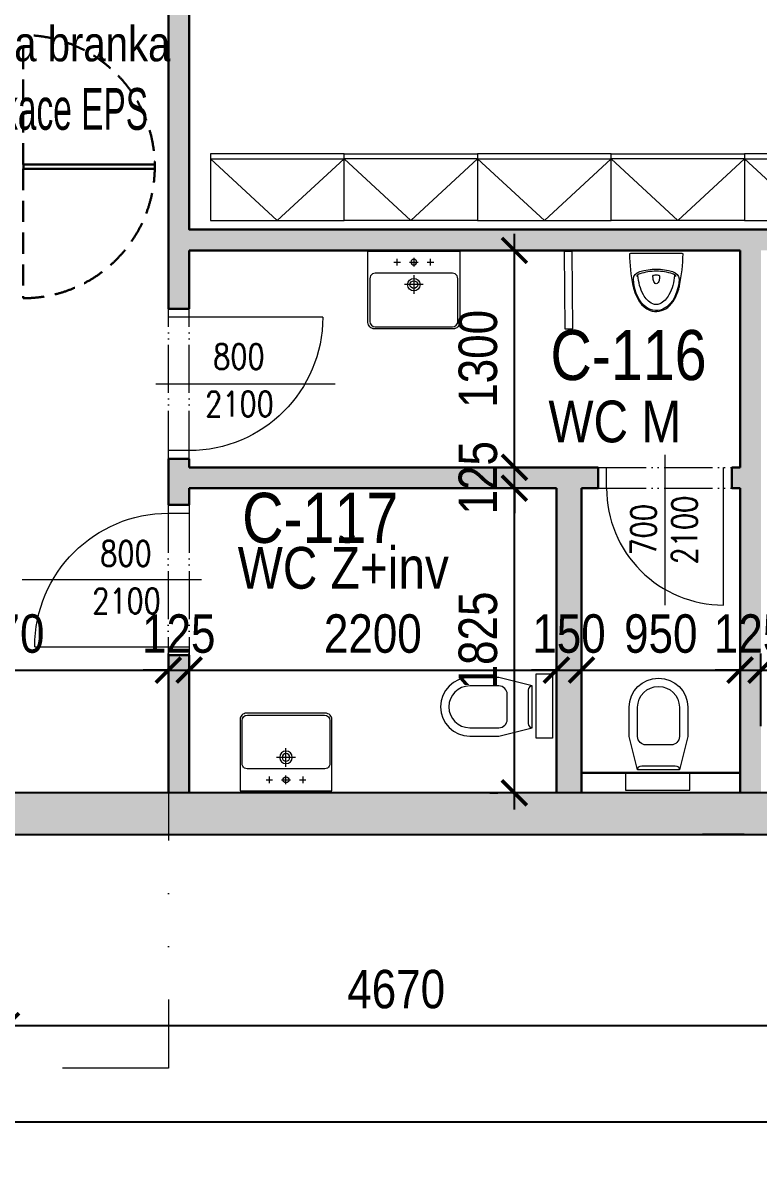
# Model space of a CAD drawing. Header units: millimetres. Extents: x 325046 to 1268204, y 1875583 to 2761998.
# Drawn here: x 939009 to 943416, y 2580573 to 2587504 of the extents above; entities that cross this region are included whole.
import ezdxf

# ---------------------------------------------------------------- set-up
doc = ezdxf.new("R2010")
doc.units = ezdxf.units.MM
doc.header["$LTSCALE"] = 100
doc.header["$PDMODE"] = 65
for name, pattern in [('ACAD_ISO05W100', [33, 24, -3, 0, -3, 0, -3]), ('ACAD_ISO10W100', [18.5, 12, -3, 0.5, -3]), ('DIVIDE', [31.75, 12.7, -6.35, 0, -6.35, 0, -6.35]), ('ČÁRKOVANÁ', [19.05, 12.7, -6.35])]:
    doc.linetypes.add(name, pattern=pattern)
for name, color, linetype, lineweight, true_color in [('DVEŘE - POPIS', 7, 'Continuous', 5, 0x008a22), ('INTERIÉR', 7, 'Continuous', 5, 0xa65930), ('otvory', 7, 'Continuous', 20, 0xb30000), ('PO - dveře a odolnosti', 7, 'Continuous', 9, 0xc51645), ('PŘÍČKY - SDK', 7, 'Continuous', 30, 0x6a1174), ('SANITA  - NOVÁ', 7, 'Continuous', 13, 0x3f3fde), ('TECH - Zóny', 7, 'DIVIDE', 15, 0x33843e)]:
    doc.layers.add(name, color=color, linetype=linetype, lineweight=lineweight, true_color=true_color)
for name, color, linetype in [('kóty 100', 5, 'Continuous'), ('PŘÍČKY - ZDĚNÉ', 4, 'Continuous'), ('ČÍSLO MÍSTNOSTI', 4, 'Continuous')]:
    doc.layers.add(name, color=color, linetype=linetype)
for name, color, linetype, lineweight in [('Objekty - osy', 5, 'ACAD_ISO10W100', 20), ('TURNIKETY', 1, 'Continuous', 30), ('ŠRAF-YTONG', 54, 'Continuous', 9)]:
    doc.layers.add(name, color=color, linetype=linetype, lineweight=lineweight)
doc.layers.add('POPIS MÍSTNOSTÍ', color=7, linetype='Continuous', true_color=0x072bf2)
doc.layers.add('ŠRAF - SDK', color=7, linetype='Continuous', true_color=0xfbe0ee)
doc.styles.add('ARIAL NARROW', font='ARIALN.TTF')
doc.styles.add('FSIMPLEX', font='simplex.shx')
doc.dimstyles.new('100', dxfattribs={"dimscale": 100, "dimtxt": 2.3, "dimasz": 1.5, "dimexe": 1, "dimexo": 4, "dimgap": 1, "dimtad": 1, "dimdec": 0, "dimzin": 0, "dimdsep": 46, "dimtxsty": 'ARIAL NARROW', "dimblk": 'ARCHTICK', "dimcen": 4, "dimdle": 1, "dimclrd": 256, "dimclre": 256, "dimclrt": 7, "dimadec": 0, "dimazin": 0, "dimtfac": 1, "dimtdec": 0, "dimtix": 1, "dimtofl": 0, "dimtmove": 0, "dimatfit": 2, "dimldrblk": 'OBLIQUE', "dimfxl": 1, "dimtolj": 1, "dimtzin": 0, "dimlwd": -1, "dimlwe": -1, "dimarcsym": 1})

# ---------------------------------------------------------------- blocks, each defined once
blk = doc.blocks.new('umyvadlo')
for points in [[(-80.5, -65), (-100, -65), (-119.5, -65)], [(-100, -84.5), (-100, -65), (-100, -45.5)], [(26.2, -65), (-26.2, -65)], [(0, -38.8), (0, -91.2)], [(119.5, -65), (100, -65), (80.5, -65)], [(100, -84.5), (100, -65), (100, -45.5)], [(-56.2, -200), (56.2, -200)], [(0, -143.8), (0, -256.2)]]:
    blk.add_lwpolyline(points)
for points in [[(275, 0), (275, 0), (-275, 0), (-275, 0)], [(-275, 0), (-275, 0), (-275, -418.8), (-275, -418.8)], [(275, -418.8), (275, -418.8), (275, 0), (275, 0)], [(-275, -418.8), (-275, -418.8), (-275, -427.1), (-275, -427.1)], [(-275, -427.1), (-274.5, -436.8), (-270.6, -446.1), (-263.9, -453.1)], [(-263.9, -453.1), (-256.6, -460.7), (-246.3, -465), (-235.7, -465)], [(-235.7, -465), (-235.7, -465), (0, -465), (0, -465)], [(0, -465), (0, -465), (235.7, -465), (235.7, -465)], [(235.7, -465), (246.2, -465), (256.6, -460.7), (263.9, -453.1)], [(263.9, -453.1), (270.6, -446.1), (274.5, -436.8), (275, -427.1)], [(275, -427.1), (275, -427.1), (275, -418.8), (275, -418.8)]]:
    blk.add_open_spline(points, degree=3)
for points, knots in [([(17.5, -65), (17.5, -55.3), (9.7, -47.5), (0, -47.5), (-9.7, -47.5), (-17.5, -55.3), (-17.5, -65), (-17.5, -74.7), (-9.7, -82.5), (0, -82.5), (9.7, -82.5), (17.5, -74.7), (17.5, -65)], [0, 0, 0, 0, 1, 1, 1, 2, 2, 2, 3, 3, 3, 4, 4, 4, 4]), ([(0, -453.3), (0, -453.3), (231, -453.3), (231, -453.3), (248.9, -453.3), (263.3, -438.4), (263.3, -420.6), (263.3, -420.6), (263.3, -170.8), (263.3, -170.8), (263.3, -170.8), (263.3, -164.8), (263.3, -164.8), (263.3, -158.4), (262.3, -152.5), (259, -147), (256.3, -142.6), (252.5, -138.7), (248.1, -135.9), (243.2, -132.8), (237.7, -131.5), (231.9, -131.4), (231.9, -131.4), (231.9, -131.4), (231.9, -131.4), (231.9, -131.4), (0, -131.4), (0, -131.4), (0, -131.4), (0, -131.4), (0, -131.4), (0, -131.4), (-231.9, -131.4), (-231.9, -131.4), (-231.9, -131.4), (-231.9, -131.4), (-231.9, -131.4), (-237.7, -131.5), (-243.2, -132.8), (-248.1, -135.9), (-252.5, -138.7), (-256.3, -142.6), (-259, -147), (-262.3, -152.5), (-263.3, -158.4), (-263.3, -164.8), (-263.3, -164.8), (-263.3, -170.8), (-263.3, -170.8), (-263.3, -170.8), (-263.3, -420.6), (-263.3, -420.6), (-263.3, -438.4), (-248.9, -453.3), (-231, -453.3), (-231, -453.3), (0, -453.3), (0, -453.3)], [0, 0, 0, 0, 1, 1, 1, 2, 2, 2, 3, 3, 3, 4, 4, 4, 5, 5, 5, 6, 6, 6, 7, 7, 7, 8, 8, 8, 9, 9, 9, 10, 10, 10, 11, 11, 11, 12, 12, 12, 13, 13, 13, 14, 14, 14, 15, 15, 15, 16, 16, 16, 17, 17, 17, 18, 18, 18, 19, 19, 19, 19]), ([(-37.5, -200), (-37.5, -179.3), (-20.7, -162.5), (0, -162.5), (20.7, -162.5), (37.5, -179.3), (37.5, -200), (37.5, -220.7), (20.7, -237.5), (0, -237.5), (-20.7, -237.5), (-37.5, -220.7), (-37.5, -200)], [0, 0, 0, 0, 1, 1, 1, 2, 2, 2, 3, 3, 3, 4, 4, 4, 4]), ([(-23, -200), (-23, -187.3), (-12.7, -177), (0, -177), (12.7, -177), (23, -187.3), (23, -200), (23, -212.7), (12.7, -223), (0, -223), (-12.7, -223), (-23, -212.7), (-23, -200)], [0, 0, 0, 0, 1, 1, 1, 2, 2, 2, 3, 3, 3, 4, 4, 4, 4])]:
    blk.add_open_spline(points, degree=3, knots=knots)
blk = doc.blocks.new('A$C2DFD14CC')
at = {"layer": 'otvory', "linetype": 'ACAD_ISO05W100', "ltscale": 0.12}
for p, q in [((75, 0), (75, 800)), ((200, 0), (200, 800))]:
    blk.add_line(p, q, dxfattribs=at)
at = {"layer": 'otvory'}
for p, q in [((900, 750), (75, 750)), ((200, 50), (75, 50))]:
    blk.add_line(p, q, dxfattribs=at)
at = {"layer": 'otvory', "ltscale": 2, "transparency": 33554687}
blk.add_line((0, 400), (900, 400), dxfattribs=at)
blk.add_arc((200, 750), 700, 270, 0, dxfattribs=at)
blk = doc.blocks.new('A$C32F32A5B')
at = {"layer": 'SANITA  - NOVÁ', "ltscale": 2, "transparency": 33554687}
for p, q in [((0, 0), (0, 98.3)), ((0, 98.3), (386.6, 98.3)), ((386.6, 98.3), (386.6, 0)), ((386.6, 0), (0, 0))]:
    blk.add_line(p, q, dxfattribs=at)
for points in [[(313.1, 120.8), (363.1, 320.8), (363.1, 495.8, 1), (13.1, 495.8), (13.1, 320.8), (63.1, 120.8)], [(113.1, 270.8), (263.1, 270.8, 0.41), (313.1, 320.8), (313.1, 495.8, 1), (63.1, 495.8), (63.1, 320.8, 0.41), (113.1, 270.8)], [(63.1, 120.8), (313.1, 120.8, 0.41), (288.1, 145.8), (88.1, 145.8, 0.41), (63.1, 120.8)]]:
    blk.add_lwpolyline(points, format="xyb", dxfattribs=at)
blk = doc.blocks.new('A$C2DA8013F')
at = {"layer": 'otvory'}
for p, q in [((74.6, 850), (999.6, 850)), ((874.6, 50), (999.6, 50))]:
    blk.add_line(p, q, dxfattribs=at)
at = {"layer": 'otvory', "linetype": 'ACAD_ISO05W100', "ltscale": 0.12}
for p, q in [((874.6, 0), (874.6, 900)), ((999.6, 0), (999.6, 900))]:
    blk.add_line(p, q, dxfattribs=at)
at = {"layer": 'otvory', "ltscale": 2, "transparency": 33554687}
blk.add_line((1073.7, 450), (0, 450), dxfattribs=at)
blk.add_arc((874.6, 850), 800, 180, 270, dxfattribs=at)
blk = doc.blocks.new('pisoir')
for points, knots in [([(154.6, 0), (154.6, 0), (160.5, -3), (160.5, -3), (159, -67.2), (152.7, -131.2), (139.5, -194.1), (138.1, -200.9), (136.4, -207.8), (134.4, -214.5), (122.2, -255.1), (102.7, -297), (68.6, -323.8), (38.6, -347.2), (-1.4, -354.8), (-37.3, -341.4), (-90.4, -321.6), (-119, -265.7), (-134.3, -214.5), (-136.3, -207.8), (-138.1, -200.9), (-139.5, -194.1), (-152.7, -131.2), (-159, -67.2), (-160.5, -3), (-160.5, -3), (-154.5, 0), (-154.5, 0), (-154.5, 0), (154.6, 0), (154.6, 0)], [0, 0, 0, 0, 1, 1, 1, 2, 2, 2, 3, 3, 3, 4, 4, 4, 5, 5, 5, 6, 6, 6, 7, 7, 7, 8, 8, 8, 9, 9, 9, 10, 10, 10, 10]), ([(-137, -154), (-133.8, -210.8), (-115.3, -272), (-72.8, -311.9), (-42.2, -340.8), (0.3, -353), (39.7, -334.8), (105.8, -304.2), (133.2, -221.6), (137, -154), (137, -154), (137, -152.2), (137, -152.2), (137, -133.4), (121.5, -116.4), (97.7, -109), (33.9, -89.2), (-33.9, -89.2), (-97.7, -109), (-121.5, -116.4), (-137, -133.4), (-137, -152.2), (-137, -152.2), (-137, -154), (-137, -154)], [0, 0, 0, 0, 1, 1, 1, 2, 2, 2, 3, 3, 3, 4, 4, 4, 5, 5, 5, 6, 6, 6, 7, 7, 7, 8, 8, 8, 8]), ([(118.5, -138.4), (114.4, -130.6), (106.4, -125.6), (98.3, -122.9), (67.1, -112.5), (33.6, -107.3), (0, -107.3), (-33.6, -107.3), (-67.1, -112.5), (-98.3, -122.9), (-106.4, -125.6), (-114.4, -130.6), (-118.5, -138.4)], [0, 0, 0, 0, 1, 1, 1, 2, 2, 2, 3, 3, 3, 4, 4, 4, 4]), ([(109.7, -131.3), (106.6, -171.9), (96.8, -212.6), (76.4, -248.1), (63.5, -270.6), (45.3, -292.5), (20.7, -302.4), (13.7, -305.2), (6.8, -306.4), (0, -306.3), (-6.8, -306.4), (-13.7, -305.2), (-20.7, -302.4), (-45.3, -292.5), (-63.5, -270.6), (-76.4, -248.1), (-96.8, -212.6), (-106.6, -171.9), (-109.7, -131.3)], [0, 0, 0, 0, 1, 1, 1, 2, 2, 2, 3, 3, 3, 4, 4, 4, 5, 5, 5, 6, 6, 6, 6]), ([(-11.6, -129.7), (-15.3, -129.9), (-18.4, -132.2), (-19.6, -135.8), (-19.6, -135.8), (-19.9, -138.3), (-19.9, -138.3), (-19.8, -139.7), (-19.8, -141.1), (-19.7, -142.6), (-19.3, -149.1), (-18.4, -155.6), (-16.7, -161.9), (-14.7, -169.7), (-9.8, -181.5), (-0.1, -181.9), (9.5, -181.5), (14.7, -169.8), (16.7, -161.9), (18.4, -155.6), (19.3, -149.1), (19.7, -142.6), (19.8, -141), (19.9, -139.4), (19.9, -137.8), (19.9, -137.8), (19.5, -135.1), (19.5, -135.1), (18.3, -131.9), (15.4, -130.1), (12.1, -129.7), (12.1, -129.7), (12.1, -129.7), (12.1, -129.7), (4.2, -129.6), (-3.7, -129.6), (-11.6, -129.7), (-11.6, -129.7), (-11.6, -129.7), (-11.6, -129.7)], [0, 0, 0, 0, 1, 1, 1, 2, 2, 2, 3, 3, 3, 4, 4, 4, 5, 5, 5, 6, 6, 6, 7, 7, 7, 8, 8, 8, 9, 9, 9, 10, 10, 10, 11, 11, 11, 12, 12, 12, 13, 13, 13, 13])]:
    blk.add_open_spline(points, degree=3, knots=knots)
blk = doc.blocks.new('_ARCHTICK')
at = {"color": 0, "linetype": 'ByBlock', "const_width": 0.15}
blk.add_lwpolyline([(-0.5, -0.5), (0.5, 0.5)], dxfattribs=at)
blk = doc.blocks.new('*D1193')
at = {"layer": 'Defpoints', "color": 0, "linetype": 'ByBlock', "ltscale": 100, "transparency": 16777216}
for p in [(910448.7, 2582417), (946328.7, 2582417), (910448.7, 2580919.4)]:
    blk.add_point(p, dxfattribs=at)
at = {"layer": 'kóty 100', "linetype": 'ByBlock', "ltscale": 100, "transparency": 16777216}
for p, q in [((910448.7, 2582017), (910448.7, 2580819.4)), ((946328.7, 2582017), (946328.7, 2580819.4)), ((946428.7, 2580919.4), (910348.7, 2580919.4))]:
    blk.add_line(p, q, dxfattribs=at)
at = {"layer": 'kóty 100', "linetype": 'ByBlock', "ltscale": 100, "transparency": 16777216, "xscale": 150, "yscale": 150, "zscale": 150, "rotation": 180}
blk.add_blockref('_ARCHTICK', (910448.7, 2580919.4), dxfattribs=at)
at = {"layer": 'kóty 100', "linetype": 'ByBlock', "ltscale": 100, "transparency": 16777216, "xscale": 150, "yscale": 150, "zscale": 150}
blk.add_blockref('_ARCHTICK', (946328.7, 2580919.4), dxfattribs=at)
at = {"layer": 'kóty 100', "color": 7, "linetype": 'ByBlock', "ltscale": 100, "transparency": 16777216, "insert": (928388.7, 2581136.8), "char_height": 230, "attachment_point": 5, "style": 'ARIAL NARROW'}
blk.add_mtext('\\A1;35880', dxfattribs=at)
blk = doc.blocks.new('_Oblique')
at = {"color": 0, "lineweight": -2}
blk.add_line((-0.5, -0.5), (0.5, 0.5), dxfattribs=at)
blk = doc.blocks.new('*D1208')
at = {"layer": 'Defpoints', "color": 0, "linetype": 'ByBlock', "ltscale": 100, "transparency": 16777216}
for p in [(938908.7, 2582417), (943578.7, 2582417), (943578.7, 2581497.5)]:
    blk.add_point(p, dxfattribs=at)
at = {"layer": 'kóty 100', "linetype": 'ByBlock', "ltscale": 100, "transparency": 16777216}
for p, q in [((938908.7, 2582017), (938908.7, 2581397.5)), ((943578.7, 2582017), (943578.7, 2581397.5)), ((938808.7, 2581497.5), (943678.7, 2581497.5))]:
    blk.add_line(p, q, dxfattribs=at)
at = {"layer": 'kóty 100', "linetype": 'ByBlock', "ltscale": 100, "transparency": 16777216, "xscale": 150, "yscale": 150, "zscale": 150, "rotation": 180}
blk.add_blockref('_ARCHTICK', (938908.7, 2581497.5), dxfattribs=at)
at = {"layer": 'kóty 100', "linetype": 'ByBlock', "ltscale": 100, "transparency": 16777216, "xscale": 150, "yscale": 150, "zscale": 150}
blk.add_blockref('_ARCHTICK', (943578.7, 2581497.5), dxfattribs=at)
at = {"layer": 'kóty 100', "color": 7, "linetype": 'ByBlock', "ltscale": 100, "transparency": 16777216, "insert": (941243.7, 2581715), "char_height": 230, "attachment_point": 5, "style": 'ARIAL NARROW'}
blk.add_mtext('\\A1;4670', dxfattribs=at)
blk = doc.blocks.new('*D1305')
at = {"layer": 'Defpoints', "color": 0, "linetype": 'ByBlock', "ltscale": 100, "transparency": 16777216}
for p in [(939878.7, 2583627.8), (937808.7, 2582892.7), (939878.7, 2582892.7)]:
    blk.add_point(p, dxfattribs=at)
at = {"layer": 'kóty 100', "linetype": 'ByBlock', "ltscale": 100, "transparency": 16777216}
for p, q in [((937808.7, 2583292.7), (937808.7, 2583727.8)), ((939878.7, 2583292.7), (939878.7, 2583727.8)), ((937708.7, 2583627.8), (939978.7, 2583627.8))]:
    blk.add_line(p, q, dxfattribs=at)
at = {"layer": 'kóty 100', "linetype": 'ByBlock', "ltscale": 100, "transparency": 16777216, "xscale": 150, "yscale": 150, "zscale": 150, "rotation": 180}
blk.add_blockref('_ARCHTICK', (937808.7, 2583627.8), dxfattribs=at)
at = {"layer": 'kóty 100', "linetype": 'ByBlock', "ltscale": 100, "transparency": 16777216, "xscale": 150, "yscale": 150, "zscale": 150}
blk.add_blockref('_ARCHTICK', (939878.7, 2583627.8), dxfattribs=at)
at = {"layer": 'kóty 100', "color": 7, "linetype": 'ByBlock', "ltscale": 100, "transparency": 16777216, "insert": (938843.7, 2583845.2), "char_height": 230, "attachment_point": 5, "style": 'ARIAL NARROW'}
blk.add_mtext('\\A1;2070', dxfattribs=at)
blk = doc.blocks.new('*D1306')
at = {"layer": 'Defpoints', "color": 0, "linetype": 'ByBlock', "ltscale": 100, "transparency": 16777216}
for p in [(940003.7, 2583627.8), (939878.7, 2582892.7), (940003.7, 2582892.7)]:
    blk.add_point(p, dxfattribs=at)
at = {"layer": 'kóty 100', "linetype": 'ByBlock', "ltscale": 100, "transparency": 16777216}
for p, q in [((939878.7, 2583292.7), (939878.7, 2583727.8)), ((940003.7, 2583292.7), (940003.7, 2583727.8)), ((939878.7, 2583627.8), (939728.7, 2583627.8)), ((940003.7, 2583627.8), (940153.7, 2583627.8))]:
    blk.add_line(p, q, dxfattribs=at)
at = {"layer": 'kóty 100', "linetype": 'ByBlock', "ltscale": 100, "transparency": 16777216, "xscale": 150, "yscale": 150, "zscale": 150}
blk.add_blockref('_ARCHTICK', (939878.7, 2583627.8), dxfattribs=at)
at = {"layer": 'kóty 100', "linetype": 'ByBlock', "ltscale": 100, "transparency": 16777216, "xscale": 150, "yscale": 150, "zscale": 150, "rotation": 180}
blk.add_blockref('_ARCHTICK', (940003.7, 2583627.8), dxfattribs=at)
at = {"layer": 'kóty 100', "color": 7, "linetype": 'ByBlock', "ltscale": 100, "transparency": 16777216, "insert": (939941.2, 2583845.2), "char_height": 230, "attachment_point": 5, "style": 'ARIAL NARROW'}
blk.add_mtext('\\A1;125', dxfattribs=at)
blk = doc.blocks.new('*D1307')
at = {"layer": 'Defpoints', "color": 0, "linetype": 'ByBlock', "ltscale": 100, "transparency": 16777216}
for p in [(942203.7, 2583627.8), (940003.7, 2582892.7), (942203.7, 2582892.7)]:
    blk.add_point(p, dxfattribs=at)
at = {"layer": 'kóty 100', "linetype": 'ByBlock', "ltscale": 100, "transparency": 16777216}
for p, q in [((940003.7, 2583292.7), (940003.7, 2583727.8)), ((942203.7, 2583292.7), (942203.7, 2583727.8)), ((939903.7, 2583627.8), (942303.7, 2583627.8))]:
    blk.add_line(p, q, dxfattribs=at)
at = {"layer": 'kóty 100', "linetype": 'ByBlock', "ltscale": 100, "transparency": 16777216, "xscale": 150, "yscale": 150, "zscale": 150, "rotation": 180}
blk.add_blockref('_ARCHTICK', (940003.7, 2583627.8), dxfattribs=at)
at = {"layer": 'kóty 100', "linetype": 'ByBlock', "ltscale": 100, "transparency": 16777216, "xscale": 150, "yscale": 150, "zscale": 150}
blk.add_blockref('_ARCHTICK', (942203.7, 2583627.8), dxfattribs=at)
at = {"layer": 'kóty 100', "color": 7, "linetype": 'ByBlock', "ltscale": 100, "transparency": 16777216, "insert": (941103.7, 2583845.2), "char_height": 230, "attachment_point": 5, "style": 'ARIAL NARROW'}
blk.add_mtext('\\A1;2200', dxfattribs=at)
blk = doc.blocks.new('*D1308')
at = {"layer": 'Defpoints', "color": 0, "linetype": 'ByBlock', "ltscale": 100, "transparency": 16777216}
for p in [(942353.7, 2583627.8), (942203.7, 2582892.7), (942353.7, 2582892.7)]:
    blk.add_point(p, dxfattribs=at)
at = {"layer": 'kóty 100', "linetype": 'ByBlock', "ltscale": 100, "transparency": 16777216}
for p, q in [((942203.7, 2583292.7), (942203.7, 2583727.8)), ((942353.7, 2583292.7), (942353.7, 2583727.8)), ((942203.7, 2583627.8), (942053.7, 2583627.8)), ((942353.7, 2583627.8), (942503.7, 2583627.8))]:
    blk.add_line(p, q, dxfattribs=at)
at = {"layer": 'kóty 100', "linetype": 'ByBlock', "ltscale": 100, "transparency": 16777216, "xscale": 150, "yscale": 150, "zscale": 150}
blk.add_blockref('_ARCHTICK', (942203.7, 2583627.8), dxfattribs=at)
at = {"layer": 'kóty 100', "linetype": 'ByBlock', "ltscale": 100, "transparency": 16777216, "xscale": 150, "yscale": 150, "zscale": 150, "rotation": 180}
blk.add_blockref('_ARCHTICK', (942353.7, 2583627.8), dxfattribs=at)
at = {"layer": 'kóty 100', "color": 7, "linetype": 'ByBlock', "ltscale": 100, "transparency": 16777216, "insert": (942278.7, 2583845.2), "char_height": 230, "attachment_point": 5, "style": 'ARIAL NARROW'}
blk.add_mtext('\\A1;150', dxfattribs=at)
blk = doc.blocks.new('*D1309')
at = {"layer": 'Defpoints', "color": 0, "linetype": 'ByBlock', "ltscale": 100, "transparency": 16777216}
for p in [(943303.7, 2583627.8), (942353.7, 2582892.7), (943303.7, 2582892.7)]:
    blk.add_point(p, dxfattribs=at)
at = {"layer": 'kóty 100', "linetype": 'ByBlock', "ltscale": 100, "transparency": 16777216}
for p, q in [((942353.7, 2583292.7), (942353.7, 2583727.8)), ((943303.7, 2583292.7), (943303.7, 2583727.8)), ((942253.7, 2583627.8), (943403.7, 2583627.8))]:
    blk.add_line(p, q, dxfattribs=at)
at = {"layer": 'kóty 100', "linetype": 'ByBlock', "ltscale": 100, "transparency": 16777216, "xscale": 150, "yscale": 150, "zscale": 150, "rotation": 180}
blk.add_blockref('_ARCHTICK', (942353.7, 2583627.8), dxfattribs=at)
at = {"layer": 'kóty 100', "linetype": 'ByBlock', "ltscale": 100, "transparency": 16777216, "xscale": 150, "yscale": 150, "zscale": 150}
blk.add_blockref('_ARCHTICK', (943303.7, 2583627.8), dxfattribs=at)
at = {"layer": 'kóty 100', "color": 7, "linetype": 'ByBlock', "ltscale": 100, "transparency": 16777216, "insert": (942828.7, 2583845.2), "char_height": 230, "attachment_point": 5, "style": 'ARIAL NARROW'}
blk.add_mtext('\\A1;950', dxfattribs=at)
blk = doc.blocks.new('*D1310')
at = {"layer": 'Defpoints', "color": 0, "linetype": 'ByBlock', "ltscale": 100, "transparency": 16777216}
for p in [(943428.7, 2583627.8), (943303.7, 2582892.7), (943428.7, 2582892.7)]:
    blk.add_point(p, dxfattribs=at)
at = {"layer": 'kóty 100', "linetype": 'ByBlock', "ltscale": 100, "transparency": 16777216}
for p, q in [((943303.7, 2583292.7), (943303.7, 2583727.8)), ((943428.7, 2583292.7), (943428.7, 2583727.8)), ((943303.7, 2583627.8), (943153.7, 2583627.8)), ((943428.7, 2583627.8), (943578.7, 2583627.8))]:
    blk.add_line(p, q, dxfattribs=at)
at = {"layer": 'kóty 100', "linetype": 'ByBlock', "ltscale": 100, "transparency": 16777216, "xscale": 150, "yscale": 150, "zscale": 150}
blk.add_blockref('_ARCHTICK', (943303.7, 2583627.8), dxfattribs=at)
at = {"layer": 'kóty 100', "linetype": 'ByBlock', "ltscale": 100, "transparency": 16777216, "xscale": 150, "yscale": 150, "zscale": 150, "rotation": 180}
blk.add_blockref('_ARCHTICK', (943428.7, 2583627.8), dxfattribs=at)
at = {"layer": 'kóty 100', "color": 7, "linetype": 'ByBlock', "ltscale": 100, "transparency": 16777216, "insert": (943366.2, 2583845.2), "char_height": 230, "attachment_point": 5, "style": 'ARIAL NARROW'}
blk.add_mtext('\\A1;125', dxfattribs=at)
blk = doc.blocks.new('*D1311')
at = {"layer": 'Defpoints', "color": 0, "linetype": 'ByBlock', "ltscale": 100, "transparency": 16777216}
for p in [(946078.7, 2583627.8), (946078.7, 2583142.7), (943428.7, 2582892.7)]:
    blk.add_point(p, dxfattribs=at)
at = {"layer": 'kóty 100', "linetype": 'ByBlock', "ltscale": 100, "transparency": 16777216}
for p, q in [((943428.7, 2583292.7), (943428.7, 2583727.8)), ((946078.7, 2583542.7), (946078.7, 2583727.8)), ((943328.7, 2583627.8), (946178.7, 2583627.8))]:
    blk.add_line(p, q, dxfattribs=at)
at = {"layer": 'kóty 100', "linetype": 'ByBlock', "ltscale": 100, "transparency": 16777216, "xscale": 150, "yscale": 150, "zscale": 150, "rotation": 180}
blk.add_blockref('_ARCHTICK', (943428.7, 2583627.8), dxfattribs=at)
at = {"layer": 'kóty 100', "linetype": 'ByBlock', "ltscale": 100, "transparency": 16777216, "xscale": 150, "yscale": 150, "zscale": 150}
blk.add_blockref('_ARCHTICK', (946078.7, 2583627.8), dxfattribs=at)
at = {"layer": 'kóty 100', "color": 7, "linetype": 'ByBlock', "ltscale": 100, "transparency": 16777216, "insert": (944753.7, 2583845.2), "char_height": 230, "attachment_point": 5, "style": 'ARIAL NARROW'}
blk.add_mtext('\\A1;2650', dxfattribs=at)
blk = doc.blocks.new('*D1316')
at = {"layer": 'Defpoints', "color": 0, "linetype": 'ByBlock', "ltscale": 100, "transparency": 16777216}
for p in [(941951.7, 2584717.7), (942203.7, 2584717.7), (942203.7, 2582892.7)]:
    blk.add_point(p, dxfattribs=at)
at = {"layer": 'kóty 100', "linetype": 'ByBlock', "ltscale": 100, "transparency": 16777216}
for p, q in [((941951.7, 2582792.7), (941951.7, 2584817.7)), ((941803.7, 2584717.7), (941851.7, 2584717.7)), ((941803.7, 2582892.7), (941851.7, 2582892.7))]:
    blk.add_line(p, q, dxfattribs=at)
at = {"layer": 'kóty 100', "linetype": 'ByBlock', "ltscale": 100, "transparency": 16777216, "xscale": 150, "yscale": 150, "zscale": 150}
for p, rotation in [((941951.7, 2584717.7), 90), ((941951.7, 2582892.7), 270)]:
    blk.add_blockref('_ARCHTICK', p, dxfattribs=dict(at, rotation=rotation))
at = {"layer": 'kóty 100', "color": 7, "linetype": 'ByBlock', "ltscale": 100, "transparency": 16777216, "insert": (941734.3, 2583805.2), "char_height": 230, "attachment_point": 5, "rotation": 90, "style": 'ARIAL NARROW'}
blk.add_mtext('\\A1;1825', dxfattribs=at)
blk = doc.blocks.new('*D1317')
at = {"layer": 'Defpoints', "color": 0, "linetype": 'ByBlock', "ltscale": 100, "transparency": 16777216}
for p in [(941951.7, 2584842.7), (942453.7, 2584842.7), (942203.7, 2584717.7)]:
    blk.add_point(p, dxfattribs=at)
at = {"layer": 'kóty 100', "linetype": 'ByBlock', "ltscale": 100, "transparency": 16777216}
for p, q in [((941951.7, 2584842.7), (941951.7, 2584992.7)), ((942053.7, 2584842.7), (941851.7, 2584842.7)), ((941803.7, 2584717.7), (941851.7, 2584717.7)), ((941951.7, 2584717.7), (941951.7, 2584567.7))]:
    blk.add_line(p, q, dxfattribs=at)
at = {"layer": 'kóty 100', "linetype": 'ByBlock', "ltscale": 100, "transparency": 16777216, "xscale": 150, "yscale": 150, "zscale": 150}
for p, rotation in [((941951.7, 2584842.7), 270), ((941951.7, 2584717.7), 90)]:
    blk.add_blockref('_ARCHTICK', p, dxfattribs=dict(at, rotation=rotation))
at = {"layer": 'kóty 100', "color": 7, "linetype": 'ByBlock', "ltscale": 100, "transparency": 16777216, "insert": (941734.3, 2584780.2), "char_height": 230, "attachment_point": 5, "rotation": 90, "style": 'ARIAL NARROW'}
blk.add_mtext('\\A1;125', dxfattribs=at)
blk = doc.blocks.new('*D1318')
at = {"layer": 'Defpoints', "color": 0, "linetype": 'ByBlock', "ltscale": 100, "transparency": 16777216}
for p in [(941951.7, 2586142.6), (943303.7, 2586142.6), (942453.7, 2584842.7)]:
    blk.add_point(p, dxfattribs=at)
at = {"layer": 'kóty 100', "linetype": 'ByBlock', "ltscale": 100, "transparency": 16777216}
for p, q in [((941951.7, 2584742.7), (941951.7, 2586242.6)), ((942903.7, 2586142.6), (941851.7, 2586142.6)), ((942053.7, 2584842.7), (941851.7, 2584842.7))]:
    blk.add_line(p, q, dxfattribs=at)
at = {"layer": 'kóty 100', "linetype": 'ByBlock', "ltscale": 100, "transparency": 16777216, "xscale": 150, "yscale": 150, "zscale": 150}
for p, rotation in [((941951.7, 2586142.6), 90), ((941951.7, 2584842.7), 270)]:
    blk.add_blockref('_ARCHTICK', p, dxfattribs=dict(at, rotation=rotation))
at = {"layer": 'kóty 100', "color": 7, "linetype": 'ByBlock', "ltscale": 100, "transparency": 16777216, "insert": (941734.3, 2585492.7), "char_height": 230, "attachment_point": 5, "rotation": 90, "style": 'ARIAL NARROW'}
blk.add_mtext('\\A1;1300', dxfattribs=at)

msp = doc.modelspace()

# ---------------------------------------------------------------- hatches: boundary and pattern name
at = {"layer": 'ŠRAF - SDK', "ltscale": 100}
h = msp.add_hatch(color=256, dxfattribs=at)
h.dxf.hatch_style = 1
h.paths.add_polyline_path([(940003.7, 2586267.6), (940003.7, 2588817.7), (939878.7, 2588817.7), (939878.7, 2585792.7), (940003.7, 2585792.7), (940003.7, 2586142.6), (943303.7, 2586142.6), (943303.7, 2584842.7), (943253.7, 2584842.7), (943253.7, 2584717.7), (943303.7, 2584717.7), (943303.7, 2582892.7), (943328.7, 2582892.7), (943428.7, 2582892.7), (943428.7, 2586142.6), (946078.7, 2586142.6), (946078.7, 2586267.6)])
h.paths.add_polyline_path([(942203.7, 2584717.7), (942203.7, 2582892.7), (942353.7, 2582892.7), (942353.7, 2584717.7), (942453.7, 2584717.7), (942453.7, 2584842.7), (940003.7, 2584842.7), (940003.7, 2584892.7), (939878.7, 2584892.7), (939878.7, 2584617.7), (940003.7, 2584617.7), (940003.7, 2584717.7)])
h.paths.add_polyline_path([(940003.7, 2583717.7), (939878.7, 2583717.7), (939878.7, 2582892.7), (940003.7, 2582892.7)])
at = {"layer": 'ŠRAF-YTONG', "linetype": 'ByBlock', "ltscale": 100, "true_color": 0x919191}
h = msp.add_hatch(color=252, dxfattribs=at)
h.dxf.hatch_style = 1
h.paths.add_polyline_path([(946078.7, 2589842.7), (946328.7, 2589842.7), (946328.7, 2590642.7), (946078.7, 2590642.7)])
h.paths.add_polyline_path([(946328.7, 2588842.7), (946078.7, 2588842.7), (946078.7, 2587667.6), (946328.7, 2587667.6)])
h.paths.add_polyline_path([(946328.7, 2586767.6), (946078.7, 2586767.6), (946078.7, 2583142.7), (946328.7, 2583142.7)])
h.paths.add_polyline_path([(945578.7, 2582892.7), (945578.7, 2582642.7), (945828.7, 2582642.7), (945828.7, 2582892.7)])
h.paths.add_polyline_path([(944828.7, 2582642.7), (944828.7, 2582892.7), (944578.7, 2582892.7), (944578.7, 2582642.7)])
h.paths.add_polyline_path([(938908.7, 2582892.7), (938908.7, 2582642.7), (943578.7, 2582642.7), (943578.7, 2582892.7)])
h.paths.add_polyline_path([(937908.7, 2582642.7), (937908.7, 2582892.7), (934328.7, 2582892.7), (934328.7, 2582642.7)])
h.paths.add_polyline_path([(933578.7, 2582892.7), (933578.7, 2582642.7), (933828.7, 2582642.7), (933828.7, 2582892.7)])
h.paths.add_polyline_path([(927903.7, 2582892.7), (927903.7, 2582642.7), (932578.7, 2582642.7), (932578.7, 2582892.7)])
h.paths.add_polyline_path([(927003.7, 2582642.7), (927003.7, 2582892.7), (922328.7, 2582892.7), (922328.7, 2582642.7)])
h.paths.add_polyline_path([(921828.7, 2582642.7), (921828.7, 2582892.7), (917153.7, 2582892.7), (917153.7, 2582642.7)])
h.paths.add_polyline_path([(916253.7, 2582642.7), (916253.7, 2582892.7), (911598.7, 2582892.7), (911598.7, 2582642.7), (911828.7, 2582642.7)])
h.paths.add_polyline_path([(910448.7, 2582642.7), (910598.7, 2582642.7), (910598.7, 2582892.7), (910448.7, 2582892.7)])

# ---------------------------------------------------------------- linework, layer by layer
at = {"layer": 'INTERIÉR'}
for points in [[(940131.3, 2586722), (940131.3, 2586321.9), (940931.3, 2586321.9), (940931.3, 2586722)], [(941731.2, 2586722), (941731.2, 2586321.9), (940931.3, 2586321.9), (940931.3, 2586722)], [(941731.2, 2586722), (941731.2, 2586321.9), (942531.2, 2586321.9), (942531.2, 2586722)], [(943331.1, 2586722), (943331.1, 2586321.9), (942531.2, 2586321.9), (942531.2, 2586722)], [(943331.1, 2586722), (943331.1, 2586321.9), (944131, 2586321.9), (944131, 2586722)]]:
    msp.add_lwpolyline(points, close=True, dxfattribs=at)
for points in [[(940131.3, 2586692), (940931.3, 2586691.9), (940531.3, 2586321.9), (940131.3, 2586692)], [(941731.2, 2586692), (940931.3, 2586691.9), (941331.3, 2586321.9), (941731.2, 2586692)], [(941731.2, 2586692), (942531.2, 2586691.9), (942131.2, 2586321.9), (941731.2, 2586692)], [(943331.1, 2586692), (942531.2, 2586691.9), (942931.2, 2586321.9), (943331.1, 2586692)], [(943331.1, 2586692), (944131, 2586691.9), (943731, 2586321.9), (943331.1, 2586692)]]:
    msp.add_lwpolyline(points, dxfattribs=at)
at = {"layer": 'Objekty - osy', "ltscale": 0.5}
msp.add_lwpolyline([(908279.2, 2582892.7), (947078.7, 2582892.7)], dxfattribs=at)
at = {"layer": 'PŘÍČKY - SDK'}
for p, q in [((939878.7, 2588817.7), (939878.7, 2585792.7)), ((943303.7, 2586142.6), (940003.7, 2586142.6)), ((942453.7, 2584842.7), (940003.7, 2584842.7)), ((940003.7, 2584617.7), (940003.7, 2584717.7)), ((942203.7, 2584717.7), (940003.7, 2584717.7)), ((943303.7, 2584717.7), (943253.7, 2584717.7)), ((943303.7, 2584717.7), (943303.7, 2582892.7)), ((939878.7, 2584617.7), (940003.7, 2584617.7)), ((940003.7, 2583717.7), (939878.7, 2583717.7)), ((939878.7, 2583717.7), (939878.7, 2582892.7)), ((940003.7, 2582892.7), (940003.7, 2583717.7)), ((943303.7, 2583012.7), (942353.7, 2583012.7))]:
    msp.add_line(p, q, dxfattribs=at)
at = {"layer": 'PŘÍČKY - SDK', "ltscale": 100}
for p, q in [((940003.7, 2585792.7), (940003.7, 2586142.6)), ((943303.7, 2584842.7), (943303.7, 2586142.6)), ((940003.7, 2585792.7), (939878.7, 2585792.7)), ((940003.7, 2584892.7), (939878.7, 2584892.7)), ((939878.7, 2584892.7), (939878.7, 2584617.7)), ((940003.7, 2584842.7), (940003.7, 2584892.7)), ((942453.7, 2584842.7), (942453.7, 2584717.7)), ((943253.7, 2584842.7), (943253.7, 2584717.7)), ((943253.7, 2584842.7), (943303.7, 2584842.7)), ((942453.7, 2584717.7), (942353.7, 2584717.7))]:
    msp.add_line(p, q, dxfattribs=at)
at = {"layer": 'PŘÍČKY - SDK'}
for points in [[(940003.7, 2588817.7), (940003.7, 2586267.6), (946078.7, 2586267.6)], [(942203.7, 2582892.7), (942203.7, 2584717.7)], [(942353.7, 2582892.7), (942353.7, 2584717.7)]]:
    msp.add_lwpolyline(points, dxfattribs=at)
at = {"layer": 'PŘÍČKY - ZDĚNÉ', "ltscale": 100}
for points in [[(938908.7, 2582642.7), (943578.7, 2582642.7), (943578.7, 2582892.7), (938908.7, 2582892.7)], [(943328.7, 2582892.7), (943078.7, 2582892.7)], [(943328.7, 2582642.7), (943078.7, 2582642.7)]]:
    msp.add_lwpolyline(points, dxfattribs=at)
at = {"layer": 'SANITA  - NOVÁ'}
msp.add_lwpolyline([(942301.1, 2585671.8), (942296.9, 2586136.9), (942249.2, 2586136.9), (942253.4, 2585671.8)], close=True, dxfattribs=at)
at = {"layer": 'TECH - Zóny', "ltscale": 0.5}
msp.add_lwpolyline([(939878.7, 2583242.7), (939878.7, 2581242.7), (912853.7, 2581242.7), (912853.7, 2514582.7), (982078.7, 2514582.7)], dxfattribs=at)
at = {"layer": 'TURNIKETY', "color": 8, "linetype": 'ČÁRKOVANÁ', "ltscale": 0.1}
for p, q in [((939009.1, 2586657.7), (939009.1, 2587432.4)), ((939009.1, 2586630.4), (939009.1, 2585855.7))]:
    msp.add_line(p, q, dxfattribs=at)
at = {"layer": 'TURNIKETY'}
msp.add_lwpolyline([(939011, 2586657.7), (939011, 2586630.4), (939797.1, 2586630.4), (939797.1, 2586657.7)], close=True, dxfattribs=at)
at = {"layer": 'TURNIKETY', "color": 8, "linetype": 'ČÁRKOVANÁ', "ltscale": 0.1}
msp.add_arc((939009.1, 2586644.1), 788.3, 270, 90, dxfattribs=at)

# ---------------------------------------------------------------- block references
at = {"layer": 'otvory', "xscale": -1}
msp.add_blockref('A$C2DA8013F', (940878.3, 2584892.7), dxfattribs=at)
at = {"layer": 'otvory', "rotation": 270}
msp.add_blockref('A$C2DFD14CC', (942453.7, 2584917.7), dxfattribs=at)
at = {"layer": 'otvory', "xscale": -1, "rotation": 180}
msp.add_blockref('A$C2DA8013F', (939004, 2584617.7), dxfattribs=at)
at = {"layer": 'SANITA  - NOVÁ', "xscale": -1, "rotation": 0.000203358590527003}
msp.add_blockref('umyvadlo', (941349.3, 2586137.5), dxfattribs=at)
at = {"layer": 'SANITA  - NOVÁ'}
for name, p, rotation in [('pisoir', (942801.4, 2586124.8), 5.073096912870052e-06), ('A$C32F32A5B', (942179.8, 2583219.5), 90), ('umyvadlo', (940583.4, 2582904.8), 179.9997966414361)]:
    msp.add_blockref(name, p, dxfattribs=dict(at, rotation=rotation))
at = {"layer": 'SANITA  - NOVÁ', "xscale": -1}
msp.add_blockref('A$C32F32A5B', (943003.2, 2582909.1), dxfattribs=at)

# ---------------------------------------------------------------- texts
at = {"layer": 'DVEŘE - POPIS', "style": 'FSIMPLEX', "width": 0.8}
for s, p in [('800', (940146.8, 2585431.4)), ('2100', (940099, 2585147.4)), ('800', (939470.2, 2584251.4)), ('2100', (939422.5, 2583967.4))]:
    msp.add_text(s, height=150, dxfattribs=at).set_placement(p)
for s, p in [('2100', (943045.6, 2584261)), ('700', (942800.1, 2584314))]:
    msp.add_text(s, height=150, rotation=90, dxfattribs=at).set_placement(p)
at = {"layer": 'PO - dveře a odolnosti', "insert": (938386.7, 2587115.1, 0), "char_height": 250, "width": 3980.887, "attachment_point": 1, "style": 'ARIAL NARROW'}
msp.add_mtext('\\A1;{\\W0.7;deblokace EPS}', dxfattribs=at)
at = {"layer": 'POPIS MÍSTNOSTÍ', "attachment_point": 3, "style": 'ARIAL NARROW'}
for s, insert, char_height, width in [('turniket a branka', (939891.3, 2587485.5, 0), 210, 2786.621), ('WC M', (942950.7, 2585242.5), 250, 3980.887), ('WC Ž+inv', (941559.2, 2584365.6), 250, 3980.887)]:
    msp.add_mtext(s, dxfattribs=dict(at, insert=insert, char_height=char_height, width=width))
at = {"layer": 'ČÍSLO MÍSTNOSTI', "style": 'ARIAL NARROW'}
for s, p in [('C-116', (942167.5, 2585365.5)), ('C-117', (940320.7, 2584390.1))]:
    msp.add_text(s, height=300, dxfattribs=at).set_placement(p)

# ---------------------------------------------------------------- dimensions: what is measured, and where the dimension line sits
at = {"layer": 'kóty 100', "linetype": 'ByBlock', "ltscale": 100}
for base, p1, p2, picture, middle in [((941951.7, 2586142.6), (942453.7, 2584842.7), (943303.7, 2586142.6), '*D1318', (941734.3, 2585492.7)), ((941951.7, 2584842.7), (942203.7, 2584717.7), (942453.7, 2584842.7), '*D1317', (941734.3, 2584780.2))]:
    dim = msp.add_linear_dim(base=base, p1=p1, p2=p2, angle=90, dimstyle='100', override={"dimtmove": 1}, dxfattribs=at)
    dim.commit()
    dim.dimension.update_dxf_attribs({"geometry": picture, "text_midpoint": middle})
dim = msp.add_linear_dim(base=(941951.7, 2584717.7), p1=(942203.7, 2582892.7), p2=(942203.7, 2584717.7), angle=90, dimstyle='100', dxfattribs=at)
dim.commit()
dim.dimension.update_dxf_attribs({"geometry": '*D1316', "text_midpoint": (941734.3, 2583805.2)})
for base, p1, p2, picture, middle in [((939878.7, 2583627.8), (937808.7, 2582892.7), (939878.7, 2582892.7), '*D1305', (938843.7, 2583845.2)), ((940003.7, 2583627.8), (939878.7, 2582892.7), (940003.7, 2582892.7), '*D1306', (939941.2, 2583845.2)), ((942203.7, 2583627.8), (940003.7, 2582892.7), (942203.7, 2582892.7), '*D1307', (941103.7, 2583845.2)), ((942353.7, 2583627.8), (942203.7, 2582892.7), (942353.7, 2582892.7), '*D1308', (942278.7, 2583845.2)), ((943303.7, 2583627.8), (942353.7, 2582892.7), (943303.7, 2582892.7), '*D1309', (942828.7, 2583845.2)), ((943428.7, 2583627.8), (943303.7, 2582892.7), (943428.7, 2582892.7), '*D1310', (943366.2, 2583845.2)), ((946078.7, 2583627.8), (943428.7, 2582892.7), (946078.7, 2583142.7), '*D1311', (944753.7, 2583845.2)), ((943578.7, 2581497.5), (938908.7, 2582417), (943578.7, 2582417), '*D1208', (941243.7, 2581715))]:
    dim = msp.add_linear_dim(base=base, p1=p1, p2=p2, dimstyle='100', override={"dimtmove": 1}, dxfattribs=at)
    dim.commit()
    dim.dimension.update_dxf_attribs({"geometry": picture, "text_midpoint": middle})
dim = msp.add_linear_dim(base=(910448.7, 2580919.4), p1=(946328.7, 2582417), p2=(910448.7, 2582417), dimstyle='100', dxfattribs=at)
dim.commit()
dim.dimension.update_dxf_attribs({"geometry": '*D1193', "text_midpoint": (928388.7, 2581136.8)})

doc.saveas('drawing.dxf')
